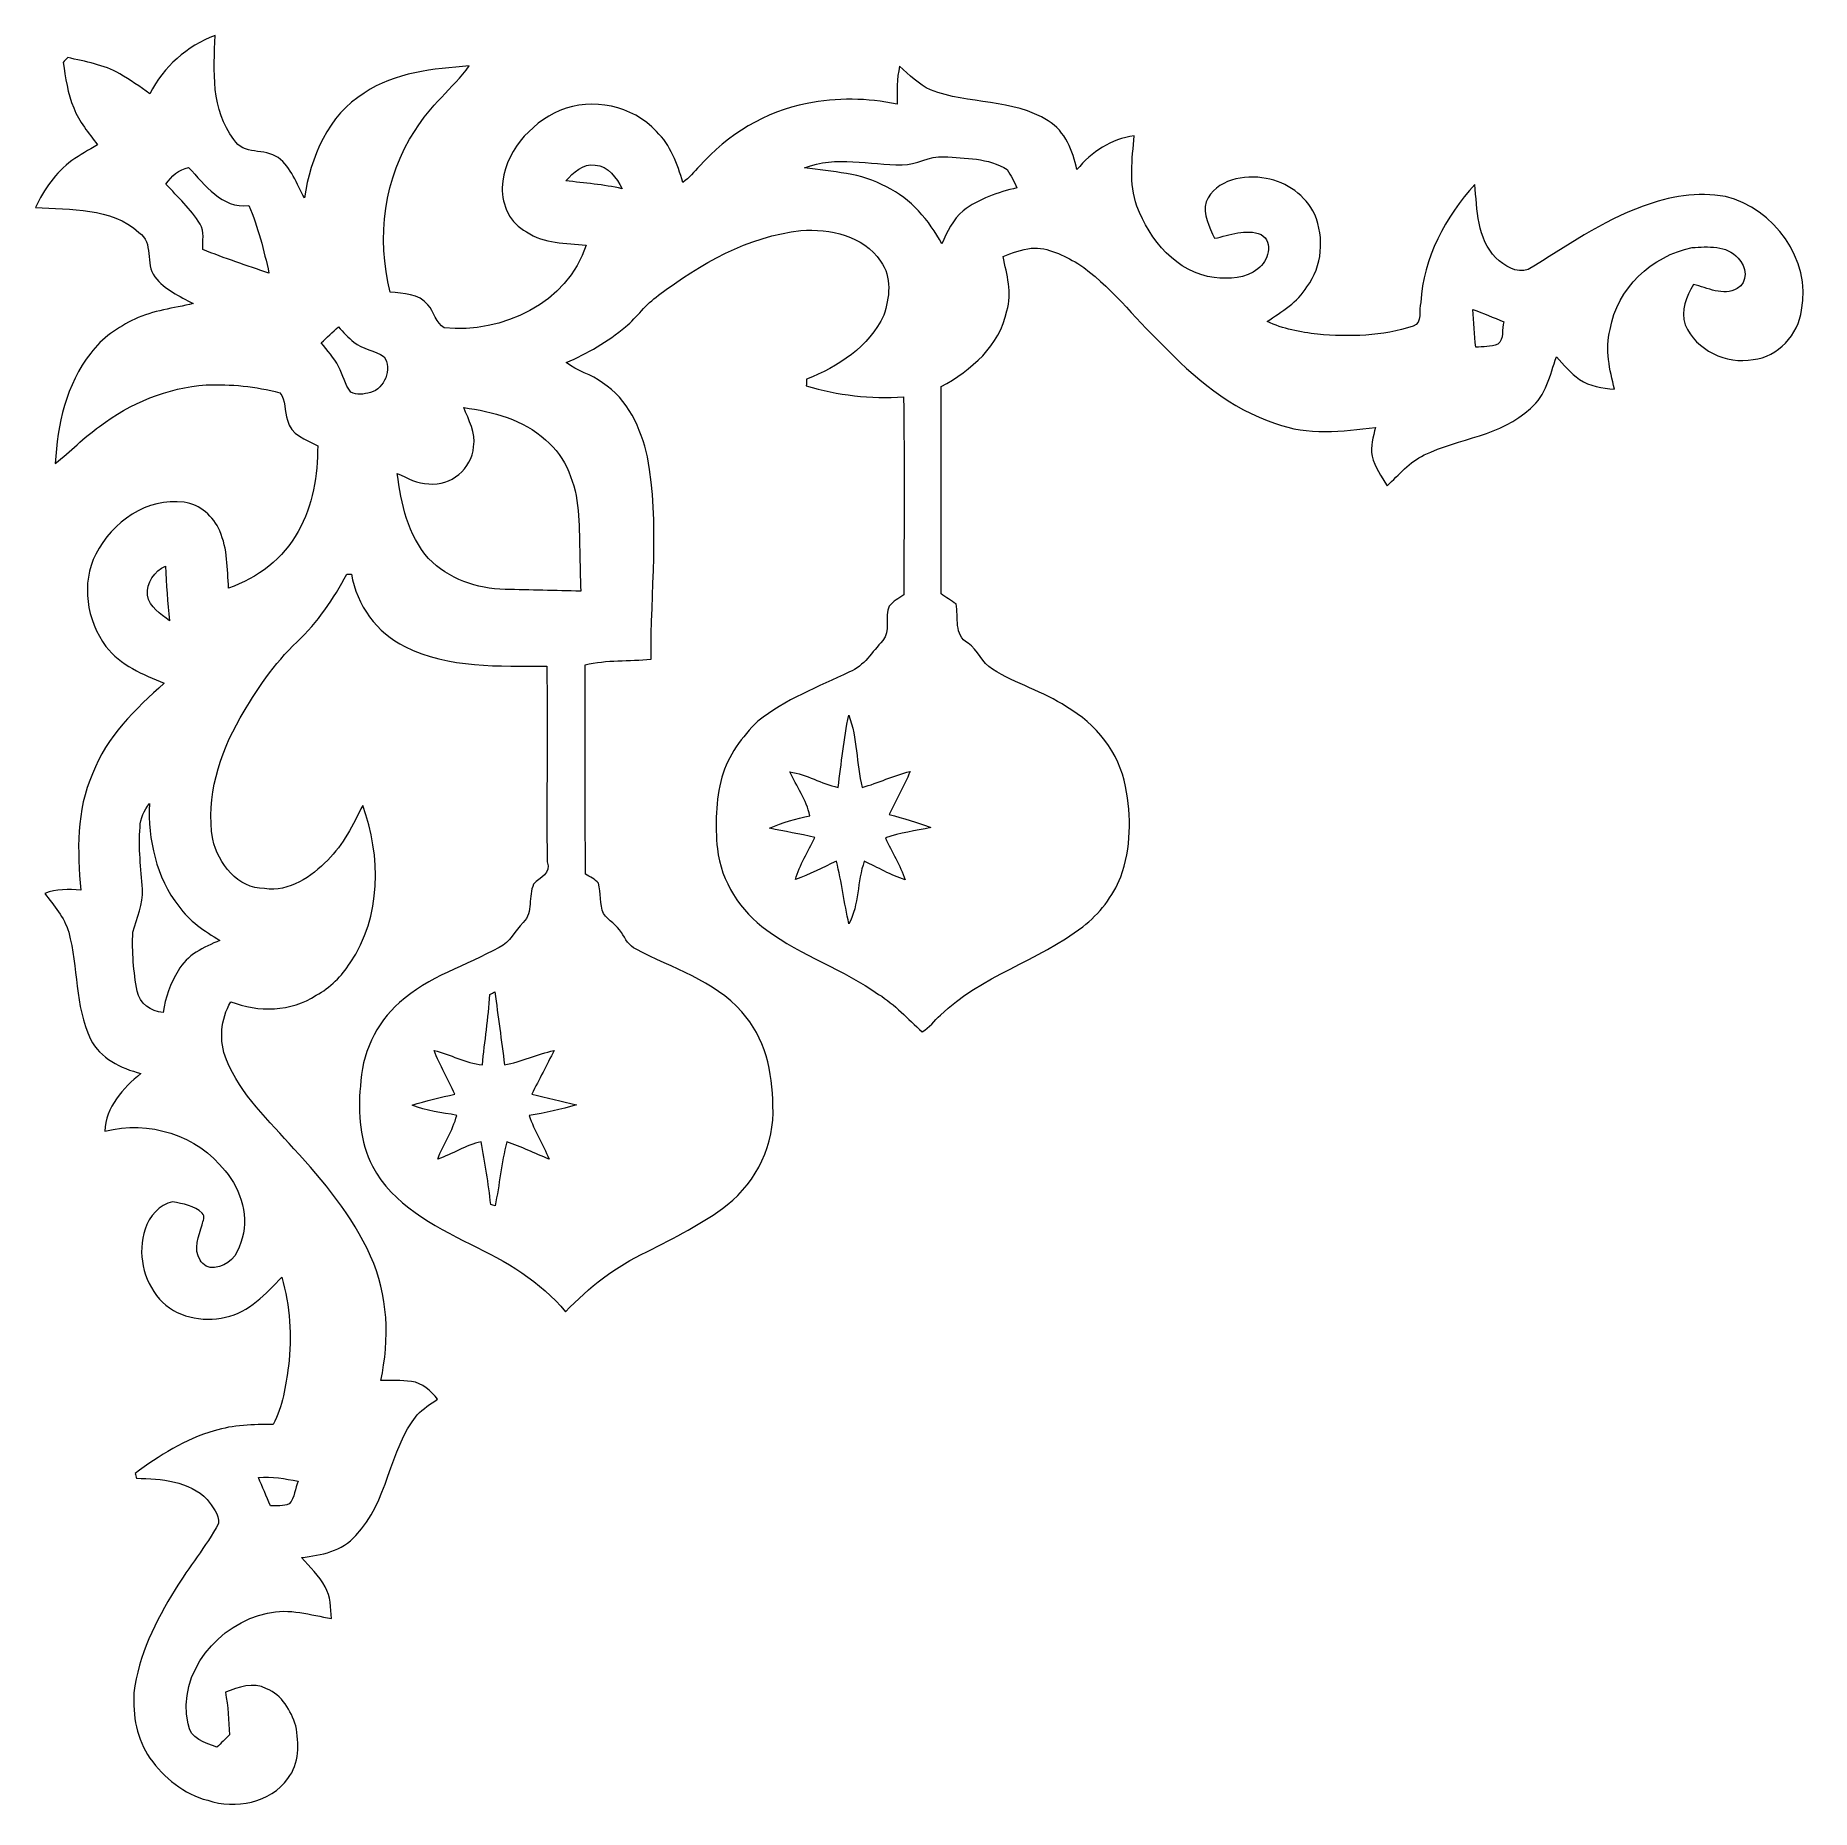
# Model space of a CAD drawing. Header units: centimetres. Extents: x -15.9 to 16.1, y -16 to 16.
import ezdxf

# ---------------------------------------------------------------- set-up
doc = ezdxf.new("R2010")
doc.units = ezdxf.units.CM
doc.header["$MEASUREMENT"] = 0
doc.layers.add('Layer 1', color=7, linetype='Continuous')

msp = doc.modelspace()

# ---------------------------------------------------------------- linework, layer by layer
at = {"layer": 'Layer 1', "color": 251, "lineweight": 9}
for points, knots in [([(-13.8808, 14.90692), (-13.63456, 15.39269), (-13.21299, 15.76946), (-12.70217, 15.95608), (-12.70217, 15.95608), (-12.73074, 15.32672), (-12.78154, 14.60988), (-12.36456, 14.08283), (-12.36456, 14.08283), (-12.19593, 13.78755), (-11.81035, 13.93184), (-11.56728, 13.75227), (-11.56728, 13.75227), (-11.32634, 13.57412), (-11.23814, 13.27708), (-11.09244, 13.02837), (-11.09244, 13.02837), (-10.98026, 13.75474), (-10.66946, 14.52415), (-10.01294, 14.91821), (-10.01294, 14.91821), (-9.45802, 15.29674), (-8.76799, 15.35177), (-8.11923, 15.40892), (-8.11923, 15.40892), (-8.41839, 15.00005), (-8.83572, 14.68784), (-9.09219, 14.24511), (-9.09219, 14.24511), (-9.6651, 13.39809), (-9.78822, 12.30589), (-9.54692, 11.32375), (-9.54692, 11.32375), (-9.30633, 11.30364), (-9.02905, 11.304), (-8.8643, 11.09727), (-8.8643, 11.09727), (-8.75035, 10.97556), (-8.72319, 10.76389), (-8.57044, 10.68029), (-8.57044, 10.68029), (-7.53186, 10.57375), (-6.34017, 11.12584), (-6.01244, 12.17536), (-6.01244, 12.17536), (-6.37369, 12.21205), (-6.77409, 12.1937), (-7.08383, 12.41701), (-7.08383, 12.41701), (-7.38828, 12.55953), (-7.52833, 12.89573), (-7.52692, 13.21499), (-7.52692, 13.21499), (-7.49764, 13.82883), (-7.03268, 14.36576), (-6.4834, 14.60176), (-6.4834, 14.60176), (-5.89391, 14.84589), (-5.17671, 14.69349), (-4.74385, 14.2257), (-4.74385, 14.2257), (-4.48386, 13.98229), (-4.36991, 13.63515), (-4.26478, 13.30566), (-4.26478, 13.30566), (-4.15154, 13.38891), (-4.06052, 13.49651), (-3.96492, 13.59882), (-3.96492, 13.59882), (-3.46186, 14.16749), (-2.77677, 14.58871), (-2.0257, 14.72735), (-2.0257, 14.72735), (-1.49124, 14.8413), (-0.93668, 14.82754), (-0.40257, 14.71924), (-0.40257, 14.71924), (-0.39904, 14.94678), (-0.40963, 15.1775), (-0.35495, 15.4001), (-0.35495, 15.4001), (-0.17715, 15.2477), (-0.01381, 15.07237), (0.2035, 14.975), (0.2035, 14.975), (0.88824, 14.70689), (1.68905, 14.82225), (2.32546, 14.4162), (2.32546, 14.4162), (2.63202, 14.22747), (2.77172, 13.87328), (2.84298, 13.53637), (2.84298, 13.53637), (3.1058, 13.85634), (3.46105, 14.09094), (3.87521, 14.1488), (3.87521, 14.1488), (3.84381, 13.72441), (3.7722, 13.28872), (3.92636, 12.87668), (3.92636, 12.87668), (4.15214, 12.26849), (4.64603, 11.67477), (5.32125, 11.58763), (5.32125, 11.58763), (5.58618, 11.56082), (5.88993, 11.56717), (6.10618, 11.74709), (6.10618, 11.74709), (6.2995, 11.87797), (6.39158, 12.22334), (6.1665, 12.36551), (6.1665, 12.36551), (5.89063, 12.47804), (5.59712, 12.35069), (5.32442, 12.29777), (5.32442, 12.29777), (5.23588, 12.50027), (5.11029, 12.72922), (5.17485, 12.95817), (5.17485, 12.95817), (5.34841, 13.36069), (5.86558, 13.457), (6.25505, 13.37551), (6.25505, 13.37551), (6.62864, 13.31554), (6.96978, 13.06965), (7.13347, 12.72816), (7.13347, 12.72816), (7.30809, 12.3073), (7.27105, 11.7933), (6.99306, 11.42465), (6.99306, 11.42465), (6.82726, 11.14137), (6.53763, 10.97486), (6.2741, 10.79564), (6.2741, 10.79564), (6.55844, 10.65982), (6.87382, 10.60867), (7.18321, 10.56599), (7.18321, 10.56599), (7.75859, 10.51801), (8.35584, 10.52612), (8.90794, 10.71239), (8.90794, 10.71239), (9.08997, 10.76531), (8.9986, 11.01013), (9.04588, 11.14207), (9.04588, 11.14207), (9.08821, 11.94288), (9.49355, 12.68477), (10.02272, 13.26932), (10.02272, 13.26932), (10.05976, 12.81565), (10.06223, 12.29495), (10.40125, 11.94429), (10.40125, 11.94429), (10.55365, 11.80565), (10.76814, 11.65678), (10.9858, 11.7365), (10.9858, 11.7365), (11.66384, 12.13691), (12.30766, 12.61421), (13.05802, 12.87527), (13.05802, 12.87527), (13.52756, 13.05589), (14.04121, 13.14021), (14.54074, 13.05025), (14.54074, 13.05025), (15.41986, 12.8414), (16.09402, 11.9076), (15.91481, 11.00273), (15.91481, 11.00273), (15.85519, 10.56034), (15.49465, 10.15465), (15.04028, 10.10879), (15.04028, 10.10879), (14.55838, 10.01847), (14.01016, 10.27706), (13.81755, 10.73744), (13.81755, 10.73744), (13.73288, 10.99708), (13.83519, 11.24403), (13.96571, 11.46239), (13.96571, 11.46239), (14.21407, 11.40454), (14.50441, 11.25108), (14.75382, 11.38902), (14.75382, 11.38902), (14.95385, 11.49767), (14.92633, 11.80071), (14.77005, 11.93829), (14.77005, 11.93829), (14.56614, 12.18382), (14.22254, 12.14255), (13.93996, 12.13161), (13.93996, 12.13161), (13.21959, 11.98027), (12.58, 11.39184), (12.46147, 10.65065), (12.46147, 10.65065), (12.36516, 10.28905), (12.45653, 9.92605), (12.53873, 9.57362), (12.53873, 9.57362), (12.32106, 9.59056), (12.09599, 9.63077), (11.90973, 9.75071), (11.90973, 9.75071), (11.75133, 9.86572), (11.62468, 10.01495), (11.49451, 10.15817), (11.49451, 10.15817), (11.37421, 9.83114), (11.30895, 9.46073), (11.02425, 9.22755), (11.02425, 9.22755), (10.49932, 8.7326), (9.73732, 8.6899), (9.10938, 8.38829), (9.10938, 8.38829), (8.84091, 8.26199), (8.65218, 8.03163), (8.44051, 7.83337), (8.44051, 7.83337), (8.33221, 8.00129), (8.22038, 8.17133), (8.1664, 8.36571), (8.1664, 8.36571), (8.13888, 8.5428), (8.18651, 8.71531), (8.22849, 8.885), (8.22849, 8.885), (7.6323, 8.81232), (7.00153, 8.73577), (6.42756, 8.95767), (6.42756, 8.95767), (5.61511, 9.21414), (4.95013, 9.78881), (4.37051, 10.39348), (4.37051, 10.39348), (3.86322, 10.87431), (3.44518, 11.45287), (2.85674, 11.84339), (2.85674, 11.84339), (2.60168, 11.98874), (2.32334, 12.13902), (2.02031, 12.11997), (2.02031, 12.11997), (1.84498, 12.09069), (1.67353, 12.04271), (1.51301, 11.96651), (1.51301, 11.96651), (1.57369, 11.64549), (1.6834, 11.31176), (1.57792, 10.98826), (1.57792, 10.98826), (1.45622, 10.36314), (0.93305, 9.91264), (0.39612, 9.62407), (0.39612, 9.62407), (0.39047, 8.377), (0.39682, 7.12993), (0.39224, 5.88286), (0.39224, 5.88286), (0.48184, 5.82042), (0.57251, 5.7608), (0.66352, 5.69977), (0.66352, 5.69977), (0.71221, 5.46306), (0.6159, 5.13391), (0.87837, 4.99491), (0.87837, 4.99491), (1.06146, 4.86968), (1.12601, 4.6365), (1.31722, 4.52114), (1.31722, 4.52114), (1.74373, 4.25867), (2.2348, 4.12179), (2.65495, 3.84592), (2.65495, 3.84592), (3.18624, 3.5383), (3.60675, 3.01725), (3.7207, 2.40588), (3.7207, 2.40588), (3.82335, 1.86825), (3.82618, 1.29287), (3.63321, 0.77499), (3.63321, 0.77499), (3.49068, 0.42116), (3.24938, 0.10859), (2.94705, -0.12389), (2.94705, -0.12389), (2.14413, -0.73948), (1.1179, -1.00971), (0.37954, -1.71774), (0.37954, -1.71774), (0.26841, -1.81651), (0.18269, -1.94669), (0.04898, -2.0176), (0.04898, -2.0176), (-0.20819, -1.78901), (-0.43926, -1.52618), (-0.73383, -1.34273), (-0.73383, -1.34273), (-1.37236, -0.89719), (-2.12307, -0.64529), (-2.75313, -0.18668), (-2.75313, -0.18668), (-3.22832, 0.15869), (-3.57616, 0.69279), (-3.64389, 1.28158), (-3.64389, 1.28158), (-3.68411, 1.71338), (-3.67529, 2.15541), (-3.56064, 2.57557), (-3.56064, 2.57557), (-3.4481, 2.96539), (-3.20257, 3.30652), (-2.91259, 3.58487), (-2.91259, 3.58487), (-2.42117, 3.98068), (-1.82391, 4.20117), (-1.26264, 4.47527), (-1.26264, 4.47527), (-0.99453, 4.57829), (-0.84954, 4.83969), (-0.66116, 5.03866), (-0.66116, 5.03866), (-0.50735, 5.21082), (-0.63823, 5.46835), (-0.54333, 5.66132), (-0.54333, 5.66132), (-0.4756, 5.75057), (-0.37188, 5.80102), (-0.28122, 5.86275), (-0.28122, 5.86275), (-0.27557, 7.05408), (-0.26746, 8.24577), (-0.2858, 9.43709), (-0.2858, 9.43709), (-0.87812, 9.393), (-1.47043, 9.46744), (-2.03875, 9.6343), (-2.03875, 9.6343), (-2.0377, 9.67487), (-2.03629, 9.71509), (-2.03452, 9.75566), (-2.03452, 9.75566), (-1.4662, 9.97826), (-0.90669, 10.33774), (-0.64211, 10.90853), (-0.64211, 10.90853), (-0.5398, 11.21827), (-0.48653, 11.60739), (-0.70067, 11.88432), (-0.70067, 11.88432), (-1.00829, 12.34822), (-1.61436, 12.47099), (-2.13506, 12.43959), (-2.13506, 12.43959), (-3.09074, 12.32846), (-3.95222, 11.84022), (-4.70717, 11.26907), (-4.70717, 11.26907), (-4.93118, 11.10785), (-5.09205, 10.87925), (-5.29913, 10.69934), (-5.29913, 10.69934), (-5.62404, 10.43546), (-5.98493, 10.21532), (-6.37228, 10.05657), (-6.37228, 10.05657), (-6.1719, 9.90171), (-5.91614, 9.8442), (-5.71505, 9.68969), (-5.71505, 9.68969), (-5.2582, 9.39653), (-5.01937, 8.8663), (-4.90507, 8.35336), (-4.90507, 8.35336), (-4.67859, 7.14933), (-4.84934, 5.91814), (-4.8391, 4.70353), (-4.8391, 4.70353), (-5.23457, 4.66648), (-5.63991, 4.6947), (-6.02902, 4.6051), (-6.02902, 4.6051), (-6.02126, 3.34498), (-6.03432, 2.0845), (-6.02126, 0.82438), (-6.02126, 0.82438), (-5.94154, 0.77499), (-5.84981, 0.73619), (-5.78949, 0.66175), (-5.78949, 0.66175), (-5.73445, 0.48501), (-5.77467, 0.28428), (-5.69565, 0.11353), (-5.69565, 0.11353), (-5.60322, -0.01311), (-5.45752, -0.09249), (-5.37321, -0.2269), (-5.37321, -0.2269), (-5.30019, -0.33979), (-5.23951, -0.47455), (-5.10757, -0.53064), (-5.10757, -0.53064), (-4.45493, -0.87601), (-3.70598, -1.08521), (-3.20363, -1.66094), (-3.20363, -1.66094), (-2.78065, -2.11392), (-2.64553, -2.7528), (-2.64095, -3.35464), (-2.64095, -3.35464), (-2.60779, -4.03832), (-2.93128, -4.71564), (-3.46398, -5.14075), (-3.46398, -5.14075), (-3.90989, -5.48259), (-4.41612, -5.73412), (-4.91636, -5.98565), (-4.91636, -5.98565), (-5.46917, -6.25129), (-5.96552, -6.62242), (-6.38215, -7.07221), (-6.38215, -7.07221), (-6.83406, -6.52011), (-7.46165, -6.15357), (-8.09877, -5.85301), (-8.09877, -5.85301), (-8.76799, -5.50799), (-9.4993, -5.13863), (-9.86725, -4.44507), (-9.86725, -4.44507), (-10.09055, -4.00198), (-10.12901, -3.48975), (-10.0835, -3.00221), (-10.0835, -3.00221), (-10.06022, -2.43035), (-9.81221, -1.86484), (-9.37477, -1.48949), (-9.37477, -1.48949), (-8.8583, -1.02523), (-8.17815, -0.8231), (-7.57807, -0.49677), (-7.57807, -0.49677), (-7.38651, -0.40011), (-7.29091, -0.1955), (-7.14662, -0.04592), (-7.14662, -0.04592), (-6.95859, 0.13258), (-7.06302, 0.43174), (-6.95789, 0.64693), (-6.95789, 0.64693), (-6.84994, 0.76899), (-6.63122, 0.83355), (-6.71482, 1.05016), (-6.71482, 1.05016), (-6.724, 2.22632), (-6.70636, 3.40283), (-6.72082, 4.57899), (-6.72082, 4.57899), (-7.57807, 4.58076), (-8.4893, 4.53348), (-9.27881, 4.93036), (-9.27881, 4.93036), (-9.78858, 5.17554), (-10.14735, 5.68319), (-10.24401, 6.23634), (-10.24401, 6.23634), (-10.26483, 6.2374), (-10.30645, 6.23881), (-10.32727, 6.23952), (-10.32727, 6.23952), (-10.56892, 5.79396), (-10.85291, 5.3671), (-11.22368, 5.01714), (-11.22368, 5.01714), (-11.64313, 4.62309), (-11.96275, 4.13873), (-12.25167, 3.64449), (-12.25167, 3.64449), (-12.62703, 2.98867), (-12.87362, 2.21574), (-12.74768, 1.45515), (-12.74768, 1.45515), (-12.64431, 1.01523), (-12.29859, 0.5665), (-11.81105, 0.56474), (-11.81105, 0.56474), (-11.36338, 0.50124), (-10.96721, 0.77534), (-10.67229, 1.07873), (-10.67229, 1.07873), (-10.39183, 1.35813), (-10.21367, 1.71585), (-10.04187, 2.06722), (-10.04187, 2.06722), (-9.70567, 1.15529), (-9.70285, 0.05215), (-10.26518, -0.7737), (-10.26518, -0.7737), (-10.42146, -1.0143), (-10.62431, -1.22561), (-10.88078, -1.36002), (-10.88078, -1.36002), (-11.33057, -1.65953), (-11.92782, -1.67188), (-12.42065, -1.47573), (-12.42065, -1.47573), (-12.60657, -1.7897), (-12.63902, -2.18411), (-12.50144, -2.52278), (-12.50144, -2.52278), (-12.24391, -3.15743), (-11.72321, -3.62451), (-11.28189, -4.13003), (-11.28189, -4.13003), (-10.74178, -4.71212), (-10.23096, -5.3376), (-9.89935, -6.06467), (-9.89935, -6.06467), (-9.58009, -6.76353), (-9.55433, -7.56715), (-9.7152, -8.3101), (-9.7152, -8.3101), (-9.53105, -8.31081), (-9.34584, -8.3027), (-9.1624, -8.32633), (-9.1624, -8.32633), (-8.9659, -8.35738), (-8.8075, -8.49355), (-8.69179, -8.64842), (-8.69179, -8.64842), (-8.82126, -8.73203), (-8.95002, -8.81951), (-9.05797, -8.93029), (-9.05797, -8.93029), (-9.57797, -9.57658), (-9.57867, -10.5005), (-10.16534, -11.10552), (-10.16534, -11.10552), (-10.41158, -11.39021), (-10.78941, -11.46147), (-11.14395, -11.50345), (-11.14395, -11.50345), (-10.99896, -11.67702), (-10.82151, -11.82765), (-10.72132, -12.03508), (-10.72132, -12.03508), (-10.61514, -12.20548), (-10.62431, -12.4122), (-10.60279, -12.60482), (-10.60279, -12.60482), (-10.98379, -12.54097), (-11.37043, -12.41397), (-11.75743, -12.50745), (-11.75743, -12.50745), (-12.63126, -12.6849), (-13.40314, -13.58519), (-13.1883, -14.50312), (-13.1883, -14.50312), (-13.16572, -14.76629), (-12.88032, -14.8499), (-12.67289, -14.92751), (-12.67289, -14.92751), (-12.59669, -14.85131), (-12.52049, -14.77687), (-12.44323, -14.70279), (-12.44323, -14.70279), (-12.45664, -14.4442), (-12.47075, -14.18668), (-12.51872, -13.93268), (-12.51872, -13.93268), (-12.28907, -13.84589), (-12.01284, -13.73935), (-11.77824, -13.87094), (-11.77824, -13.87094), (-11.49461, -13.97995), (-11.33621, -14.26605), (-11.24943, -14.54087), (-11.24943, -14.54087), (-11.18805, -14.8566), (-11.18134, -15.22349), (-11.39019, -15.48984), (-11.39019, -15.48984), (-11.7098, -15.93469), (-12.3374, -16.04934), (-12.83834, -15.88423), (-12.83834, -15.88423), (-13.26626, -15.77524), (-13.62504, -15.47643), (-13.87868, -15.12401), (-13.87868, -15.12401), (-14.11892, -14.78358), (-14.19089, -14.35142), (-14.16972, -13.94291), (-14.16972, -13.94291), (-14.08682, -13.2684), (-13.77708, -12.65033), (-13.42395, -12.07989), (-13.42395, -12.07989), (-13.1763, -11.6749), (-12.87044, -11.3073), (-12.64184, -10.89173), (-12.64184, -10.89173), (-12.62315, -10.72593), (-12.75614, -10.58164), (-12.84575, -10.4564), (-12.84575, -10.4564), (-13.17207, -10.12232), (-13.67795, -10.07964), (-14.11963, -10.0747), (-14.11963, -10.0747), (-14.12669, -10.05247), (-14.1415, -10.00802), (-14.14856, -9.9858), (-14.14856, -9.9858), (-13.71005, -9.66936), (-13.24792, -9.36138), (-12.71945, -9.21957), (-12.71945, -9.21957), (-12.37726, -9.10844), (-12.01566, -9.10456), (-11.65971, -9.10137), (-11.65971, -9.10137), (-11.47874, -8.78106), (-11.43146, -8.40677), (-11.38066, -8.04905), (-11.38066, -8.04905), (-11.31434, -7.51142), (-11.35279, -6.96602), (-11.50025, -6.44532), (-11.50025, -6.44532), (-11.79094, -6.7406), (-12.08869, -7.08491), (-12.51696, -7.16746), (-12.51696, -7.16746), (-12.93641, -7.26377), (-13.41513, -7.17098), (-13.70864, -6.83937), (-13.70864, -6.83937), (-14.00251, -6.50318), (-14.11152, -6.00364), (-13.96476, -5.57925), (-13.96476, -5.57925), (-13.8935, -5.34959), (-13.71252, -5.13405), (-13.47017, -5.08466), (-13.47017, -5.08466), (-13.28566, -5.12135), (-13.07823, -5.15733), (-12.93465, -5.29138), (-12.93465, -5.29138), (-12.87503, -5.34853), (-12.92336, -5.43355), (-12.93818, -5.49917), (-12.93818, -5.49917), (-12.99497, -5.69814), (-13.10328, -5.94438), (-12.97416, -6.1384), (-12.97416, -6.1384), (-12.92548, -6.23048), (-12.81788, -6.2901), (-12.71416, -6.26858), (-12.71416, -6.26858), (-12.47427, -6.25764), (-12.29436, -6.0428), (-12.24144, -5.82267), (-12.24144, -5.82267), (-12.07669, -5.38064), (-12.22874, -4.87687), (-12.52472, -4.52656), (-12.52472, -4.52656), (-13.02249, -3.88557), (-13.90937, -3.60158), (-14.69078, -3.81325), (-14.69078, -3.81325), (-14.68125, -3.37298), (-14.36622, -3.03467), (-14.04343, -2.7722), (-14.04343, -2.7722), (-14.4022, -2.67483), (-14.77685, -2.49914), (-14.95254, -2.15236), (-14.95254, -2.15236), (-15.23723, -1.54593), (-15.17479, -0.85555), (-15.34553, -0.21949), (-15.34553, -0.21949), (-15.42385, 0.04827), (-15.614, 0.25923), (-15.77839, 0.47795), (-15.77839, 0.47795), (-15.57166, 0.55592), (-15.34589, 0.55944), (-15.12893, 0.5344), (-15.12893, 0.5344), (-15.18784, 1.23889), (-15.21254, 1.97937), (-14.91303, 2.63731), (-14.91303, 2.63731), (-14.67067, 3.3097), (-14.13656, 3.80359), (-13.62257, 4.27208), (-13.62257, 4.27208), (-14.00745, 4.42554), (-14.41067, 4.59487), (-14.67314, 4.93248), (-14.67314, 4.93248), (-15.02133, 5.40132), (-15.12752, 6.07124), (-14.85411, 6.60112), (-14.85411, 6.60112), (-14.56448, 7.17932), (-13.93125, 7.6277), (-13.2645, 7.53457), (-13.2645, 7.53457), (-12.97557, 7.50035), (-12.73462, 7.2781), (-12.62174, 7.01739), (-12.62174, 7.01739), (-12.47498, 6.69354), (-12.48768, 6.33406), (-12.46016, 5.98799), (-12.46016, 5.98799), (-11.93876, 6.16297), (-11.47062, 6.5228), (-11.20569, 7.00928), (-11.20569, 7.00928), (-10.93757, 7.47459), (-10.85608, 8.02422), (-10.85361, 8.55444), (-10.85361, 8.55444), (-11.06669, 8.66028), (-11.33974, 8.758), (-11.40077, 9.01446), (-11.40077, 9.01446), (-11.4618, 9.17498), (-11.41488, 9.38171), (-11.53906, 9.51083), (-11.53906, 9.51083), (-11.97015, 9.62618), (-12.4203, 9.66887), (-12.86586, 9.6537), (-12.86586, 9.6537), (-13.56259, 9.60042), (-14.23852, 9.32985), (-14.78885, 8.90052), (-14.78885, 8.90052), (-15.07636, 8.70508), (-15.31167, 8.4472), (-15.58648, 8.23624), (-15.58648, 8.23624), (-15.55402, 8.93651), (-15.38716, 9.66182), (-14.9483, 10.2245), (-14.9483, 10.2245), (-14.74616, 10.49896), (-14.45689, 10.6944), (-14.15244, 10.83974), (-14.15244, 10.83974), (-13.82083, 10.99461), (-13.45394, 11.03483), (-13.10116, 11.11844), (-13.10116, 11.11844), (-13.34564, 11.25531), (-13.61657, 11.37279), (-13.78978, 11.60174), (-13.78978, 11.60174), (-13.97605, 11.83775), (-13.80284, 12.2184), (-14.078, 12.40466), (-14.078, 12.40466), (-14.58142, 12.8601), (-15.31449, 12.80683), (-15.94384, 12.85516), (-15.94384, 12.85516), (-15.7918, 13.18007), (-15.57978, 13.48452), (-15.28838, 13.69865), (-15.28838, 13.69865), (-15.14127, 13.80307), (-14.98323, 13.89056), (-14.82871, 13.98299), (-14.82871, 13.98299), (-14.97617, 14.20101), (-15.16279, 14.39715), (-15.25134, 14.64939), (-15.25134, 14.64939), (-15.37023, 14.90868), (-15.39915, 15.19408), (-15.44502, 15.47207), (-15.44502, 15.47207), (-15.41785, 15.50099), (-15.39104, 15.52957), (-15.36388, 15.5585), (-15.36388, 15.5585), (-15.04497, 15.48512), (-14.7123, 15.43185), (-14.42549, 15.26569), (-14.42549, 15.26569), (-14.23569, 15.15915), (-14.06142, 15.02792), (-13.8808, 14.90692), (-13.8808, 14.90692), (-13.8808, 14.90692), (-13.8808, 14.90692), (-13.8808, 14.90692)], [0, 0, 0, 0, 0.00490196, 0.00490196, 0.00490196, 0.00490196, 0.00980392, 0.00980392, 0.00980392, 0.00980392, 0.01470588, 0.01470588, 0.01470588, 0.01470588, 0.01960784, 0.01960784, 0.01960784, 0.01960784, 0.0245098, 0.0245098, 0.0245098, 0.0245098, 0.02941176, 0.02941176, 0.02941176, 0.02941176, 0.03431373, 0.03431373, 0.03431373, 0.03431373, 0.03921569, 0.03921569, 0.03921569, 0.03921569, 0.04411765, 0.04411765, 0.04411765, 0.04411765, 0.04901961, 0.04901961, 0.04901961, 0.04901961, 0.05392157, 0.05392157, 0.05392157, 0.05392157, 0.05882353, 0.05882353, 0.05882353, 0.05882353, 0.06372549, 0.06372549, 0.06372549, 0.06372549, 0.06862745, 0.06862745, 0.06862745, 0.06862745, 0.07352941, 0.07352941, 0.07352941, 0.07352941, 0.07843137, 0.07843137, 0.07843137, 0.07843137, 0.08333333, 0.08333333, 0.08333333, 0.08333333, 0.08823529, 0.08823529, 0.08823529, 0.08823529, 0.09313725, 0.09313725, 0.09313725, 0.09313725, 0.09803922, 0.09803922, 0.09803922, 0.09803922, 0.10294118, 0.10294118, 0.10294118, 0.10294118, 0.10784314, 0.10784314, 0.10784314, 0.10784314, 0.1127451, 0.1127451, 0.1127451, 0.1127451, 0.11764706, 0.11764706, 0.11764706, 0.11764706, 0.12254902, 0.12254902, 0.12254902, 0.12254902, 0.12745098, 0.12745098, 0.12745098, 0.12745098, 0.13235294, 0.13235294, 0.13235294, 0.13235294, 0.1372549, 0.1372549, 0.1372549, 0.1372549, 0.14215686, 0.14215686, 0.14215686, 0.14215686, 0.14705882, 0.14705882, 0.14705882, 0.14705882, 0.15196078, 0.15196078, 0.15196078, 0.15196078, 0.15686275, 0.15686275, 0.15686275, 0.15686275, 0.16176471, 0.16176471, 0.16176471, 0.16176471, 0.16666667, 0.16666667, 0.16666667, 0.16666667, 0.17156863, 0.17156863, 0.17156863, 0.17156863, 0.17647059, 0.17647059, 0.17647059, 0.17647059, 0.18137255, 0.18137255, 0.18137255, 0.18137255, 0.18627451, 0.18627451, 0.18627451, 0.18627451, 0.19117647, 0.19117647, 0.19117647, 0.19117647, 0.19607843, 0.19607843, 0.19607843, 0.19607843, 0.20098039, 0.20098039, 0.20098039, 0.20098039, 0.20588235, 0.20588235, 0.20588235, 0.20588235, 0.21078431, 0.21078431, 0.21078431, 0.21078431, 0.21568627, 0.21568627, 0.21568627, 0.21568627, 0.22058824, 0.22058824, 0.22058824, 0.22058824, 0.2254902, 0.2254902, 0.2254902, 0.2254902, 0.23039216, 0.23039216, 0.23039216, 0.23039216, 0.23529412, 0.23529412, 0.23529412, 0.23529412, 0.24019608, 0.24019608, 0.24019608, 0.24019608, 0.24509804, 0.24509804, 0.24509804, 0.24509804, 0.25, 0.25, 0.25, 0.25, 0.25490196, 0.25490196, 0.25490196, 0.25490196, 0.25980392, 0.25980392, 0.25980392, 0.25980392, 0.26470588, 0.26470588, 0.26470588, 0.26470588, 0.26960784, 0.26960784, 0.26960784, 0.26960784, 0.2745098, 0.2745098, 0.2745098, 0.2745098, 0.27941176, 0.27941176, 0.27941176, 0.27941176, 0.28431373, 0.28431373, 0.28431373, 0.28431373, 0.28921569, 0.28921569, 0.28921569, 0.28921569, 0.29411765, 0.29411765, 0.29411765, 0.29411765, 0.29901961, 0.29901961, 0.29901961, 0.29901961, 0.30392157, 0.30392157, 0.30392157, 0.30392157, 0.30882353, 0.30882353, 0.30882353, 0.30882353, 0.31372549, 0.31372549, 0.31372549, 0.31372549, 0.31862745, 0.31862745, 0.31862745, 0.31862745, 0.32352941, 0.32352941, 0.32352941, 0.32352941, 0.32843137, 0.32843137, 0.32843137, 0.32843137, 0.33333333, 0.33333333, 0.33333333, 0.33333333, 0.33823529, 0.33823529, 0.33823529, 0.33823529, 0.34313725, 0.34313725, 0.34313725, 0.34313725, 0.34803922, 0.34803922, 0.34803922, 0.34803922, 0.35294118, 0.35294118, 0.35294118, 0.35294118, 0.35784314, 0.35784314, 0.35784314, 0.35784314, 0.3627451, 0.3627451, 0.3627451, 0.3627451, 0.36764706, 0.36764706, 0.36764706, 0.36764706, 0.37254902, 0.37254902, 0.37254902, 0.37254902, 0.37745098, 0.37745098, 0.37745098, 0.37745098, 0.38235294, 0.38235294, 0.38235294, 0.38235294, 0.3872549, 0.3872549, 0.3872549, 0.3872549, 0.39215686, 0.39215686, 0.39215686, 0.39215686, 0.39705882, 0.39705882, 0.39705882, 0.39705882, 0.40196078, 0.40196078, 0.40196078, 0.40196078, 0.40686275, 0.40686275, 0.40686275, 0.40686275, 0.41176471, 0.41176471, 0.41176471, 0.41176471, 0.41666667, 0.41666667, 0.41666667, 0.41666667, 0.42156863, 0.42156863, 0.42156863, 0.42156863, 0.42647059, 0.42647059, 0.42647059, 0.42647059, 0.43137255, 0.43137255, 0.43137255, 0.43137255, 0.43627451, 0.43627451, 0.43627451, 0.43627451, 0.44117647, 0.44117647, 0.44117647, 0.44117647, 0.44607843, 0.44607843, 0.44607843, 0.44607843, 0.45098039, 0.45098039, 0.45098039, 0.45098039, 0.45588235, 0.45588235, 0.45588235, 0.45588235, 0.46078431, 0.46078431, 0.46078431, 0.46078431, 0.46568627, 0.46568627, 0.46568627, 0.46568627, 0.47058824, 0.47058824, 0.47058824, 0.47058824, 0.4754902, 0.4754902, 0.4754902, 0.4754902, 0.48039216, 0.48039216, 0.48039216, 0.48039216, 0.48529412, 0.48529412, 0.48529412, 0.48529412, 0.49019608, 0.49019608, 0.49019608, 0.49019608, 0.49509804, 0.49509804, 0.49509804, 0.49509804, 0.5, 0.5, 0.5, 0.5, 0.50490196, 0.50490196, 0.50490196, 0.50490196, 0.50980392, 0.50980392, 0.50980392, 0.50980392, 0.51470588, 0.51470588, 0.51470588, 0.51470588, 0.51960784, 0.51960784, 0.51960784, 0.51960784, 0.5245098, 0.5245098, 0.5245098, 0.5245098, 0.52941176, 0.52941176, 0.52941176, 0.52941176, 0.53431373, 0.53431373, 0.53431373, 0.53431373, 0.53921569, 0.53921569, 0.53921569, 0.53921569, 0.54411765, 0.54411765, 0.54411765, 0.54411765, 0.54901961, 0.54901961, 0.54901961, 0.54901961, 0.55392157, 0.55392157, 0.55392157, 0.55392157, 0.55882353, 0.55882353, 0.55882353, 0.55882353, 0.56372549, 0.56372549, 0.56372549, 0.56372549, 0.56862745, 0.56862745, 0.56862745, 0.56862745, 0.57352941, 0.57352941, 0.57352941, 0.57352941, 0.57843137, 0.57843137, 0.57843137, 0.57843137, 0.58333333, 0.58333333, 0.58333333, 0.58333333, 0.58823529, 0.58823529, 0.58823529, 0.58823529, 0.59313725, 0.59313725, 0.59313725, 0.59313725, 0.59803922, 0.59803922, 0.59803922, 0.59803922, 0.60294118, 0.60294118, 0.60294118, 0.60294118, 0.60784314, 0.60784314, 0.60784314, 0.60784314, 0.6127451, 0.6127451, 0.6127451, 0.6127451, 0.61764706, 0.61764706, 0.61764706, 0.61764706, 0.62254902, 0.62254902, 0.62254902, 0.62254902, 0.62745098, 0.62745098, 0.62745098, 0.62745098, 0.63235294, 0.63235294, 0.63235294, 0.63235294, 0.6372549, 0.6372549, 0.6372549, 0.6372549, 0.64215686, 0.64215686, 0.64215686, 0.64215686, 0.64705882, 0.64705882, 0.64705882, 0.64705882, 0.65196078, 0.65196078, 0.65196078, 0.65196078, 0.65686275, 0.65686275, 0.65686275, 0.65686275, 0.66176471, 0.66176471, 0.66176471, 0.66176471, 0.66666667, 0.66666667, 0.66666667, 0.66666667, 0.67156863, 0.67156863, 0.67156863, 0.67156863, 0.67647059, 0.67647059, 0.67647059, 0.67647059, 0.68137255, 0.68137255, 0.68137255, 0.68137255, 0.68627451, 0.68627451, 0.68627451, 0.68627451, 0.69117647, 0.69117647, 0.69117647, 0.69117647, 0.69607843, 0.69607843, 0.69607843, 0.69607843, 0.70098039, 0.70098039, 0.70098039, 0.70098039, 0.70588235, 0.70588235, 0.70588235, 0.70588235, 0.71078431, 0.71078431, 0.71078431, 0.71078431, 0.71568627, 0.71568627, 0.71568627, 0.71568627, 0.72058824, 0.72058824, 0.72058824, 0.72058824, 0.7254902, 0.7254902, 0.7254902, 0.7254902, 0.73039216, 0.73039216, 0.73039216, 0.73039216, 0.73529412, 0.73529412, 0.73529412, 0.73529412, 0.74019608, 0.74019608, 0.74019608, 0.74019608, 0.74509804, 0.74509804, 0.74509804, 0.74509804, 0.75, 0.75, 0.75, 0.75, 0.75490196, 0.75490196, 0.75490196, 0.75490196, 0.75980392, 0.75980392, 0.75980392, 0.75980392, 0.76470588, 0.76470588, 0.76470588, 0.76470588, 0.76960784, 0.76960784, 0.76960784, 0.76960784, 0.7745098, 0.7745098, 0.7745098, 0.7745098, 0.77941176, 0.77941176, 0.77941176, 0.77941176, 0.78431373, 0.78431373, 0.78431373, 0.78431373, 0.78921569, 0.78921569, 0.78921569, 0.78921569, 0.79411765, 0.79411765, 0.79411765, 0.79411765, 0.79901961, 0.79901961, 0.79901961, 0.79901961, 0.80392157, 0.80392157, 0.80392157, 0.80392157, 0.80882353, 0.80882353, 0.80882353, 0.80882353, 0.81372549, 0.81372549, 0.81372549, 0.81372549, 0.81862745, 0.81862745, 0.81862745, 0.81862745, 0.82352941, 0.82352941, 0.82352941, 0.82352941, 0.82843137, 0.82843137, 0.82843137, 0.82843137, 0.83333333, 0.83333333, 0.83333333, 0.83333333, 0.83823529, 0.83823529, 0.83823529, 0.83823529, 0.84313725, 0.84313725, 0.84313725, 0.84313725, 0.84803922, 0.84803922, 0.84803922, 0.84803922, 0.85294118, 0.85294118, 0.85294118, 0.85294118, 0.85784314, 0.85784314, 0.85784314, 0.85784314, 0.8627451, 0.8627451, 0.8627451, 0.8627451, 0.86764706, 0.86764706, 0.86764706, 0.86764706, 0.87254902, 0.87254902, 0.87254902, 0.87254902, 0.87745098, 0.87745098, 0.87745098, 0.87745098, 0.88235294, 0.88235294, 0.88235294, 0.88235294, 0.8872549, 0.8872549, 0.8872549, 0.8872549, 0.89215686, 0.89215686, 0.89215686, 0.89215686, 0.89705882, 0.89705882, 0.89705882, 0.89705882, 0.90196078, 0.90196078, 0.90196078, 0.90196078, 0.90686275, 0.90686275, 0.90686275, 0.90686275, 0.91176471, 0.91176471, 0.91176471, 0.91176471, 0.91666667, 0.91666667, 0.91666667, 0.91666667, 0.92156863, 0.92156863, 0.92156863, 0.92156863, 0.92647059, 0.92647059, 0.92647059, 0.92647059, 0.93137255, 0.93137255, 0.93137255, 0.93137255, 0.93627451, 0.93627451, 0.93627451, 0.93627451, 0.94117647, 0.94117647, 0.94117647, 0.94117647, 0.94607843, 0.94607843, 0.94607843, 0.94607843, 0.95098039, 0.95098039, 0.95098039, 0.95098039, 0.95588235, 0.95588235, 0.95588235, 0.95588235, 0.96078431, 0.96078431, 0.96078431, 0.96078431, 0.96568627, 0.96568627, 0.96568627, 0.96568627, 0.97058824, 0.97058824, 0.97058824, 0.97058824, 0.9754902, 0.9754902, 0.9754902, 0.9754902, 0.98039216, 0.98039216, 0.98039216, 0.98039216, 0.98529412, 0.98529412, 0.98529412, 0.98529412, 0.99019608, 0.99019608, 0.99019608, 0.99019608, 1, 1, 1, 1]), ([(-0.31261, 13.62527), (-0.8947, 13.61363), (-1.50888, 13.80166), (-2.0698, 13.56812), (-2.0698, 13.56812), (-1.57168, 13.49087), (-1.04392, 13.48593), (-0.59448, 13.22487), (-0.59448, 13.22487), (-0.14716, 13.01356), (0.17457, 12.62127), (0.40882, 12.19653), (0.40882, 12.19653), (0.49701, 12.41631), (0.6092, 12.63467), (0.79088, 12.79272), (0.79088, 12.79272), (1.07204, 13.01356), (1.41776, 13.12645), (1.76137, 13.20723), (1.76137, 13.20723), (1.71057, 13.32083), (1.65342, 13.43266), (1.58604, 13.53708), (1.58604, 13.53708), (1.24913, 13.75333), (0.82898, 13.73711), (0.44374, 13.77027), (0.44374, 13.77027), (0.17916, 13.78755), (-0.04909, 13.6161), (-0.31261, 13.62527), (-0.31261, 13.62527), (-0.31261, 13.62527), (-0.31261, 13.62527), (-0.31261, 13.62527)], [0, 0, 0, 0, 0.1, 0.1, 0.1, 0.1, 0.2, 0.2, 0.2, 0.2, 0.3, 0.3, 0.3, 0.3, 0.4, 0.4, 0.4, 0.4, 0.5, 0.5, 0.5, 0.5, 0.6, 0.6, 0.6, 0.6, 0.7, 0.7, 0.7, 0.7, 0.8, 0.8, 0.8, 0.8, 1, 1, 1, 1]), ([(-13.59011, 13.27532), (-13.37774, 13.04178), (-13.14385, 12.82447), (-12.97557, 12.55495), (-12.97557, 12.55495), (-12.89055, 12.41631), (-12.93394, 12.24415), (-12.92795, 12.09316), (-12.92795, 12.09316), (-12.53354, 11.94006), (-12.13243, 11.80388), (-11.73203, 11.66665), (-11.73203, 11.66665), (-11.82446, 12.08152), (-11.92782, 12.4978), (-12.09292, 12.89079), (-12.09292, 12.89079), (-12.58716, 12.82906), (-12.88561, 13.26332), (-13.18265, 13.57236), (-13.18265, 13.57236), (-13.35834, 13.53673), (-13.49521, 13.42102), (-13.59011, 13.27532), (-13.59011, 13.27532), (-13.59011, 13.27532), (-13.59011, 13.27532), (-13.59011, 13.27532)], [0, 0, 0, 0, 0.125, 0.125, 0.125, 0.125, 0.25, 0.25, 0.25, 0.25, 0.375, 0.375, 0.375, 0.375, 0.5, 0.5, 0.5, 0.5, 0.625, 0.625, 0.625, 0.625, 0.75, 0.75, 0.75, 0.75, 1, 1, 1, 1]), ([(-6.37863, 13.336), (-6.03925, 13.2919), (-5.69671, 13.26967), (-5.36263, 13.19101), (-5.36263, 13.19101), (-5.46176, 13.3875), (-5.60781, 13.60305), (-5.84946, 13.61716), (-5.84946, 13.61716), (-6.07312, 13.65173), (-6.23752, 13.48028), (-6.37863, 13.336), (-6.37863, 13.336), (-6.37863, 13.336), (-6.37863, 13.336), (-6.37863, 13.336)], [0, 0, 0, 0, 0.2, 0.2, 0.2, 0.2, 0.4, 0.4, 0.4, 0.4, 0.6, 0.6, 0.6, 0.6, 1, 1, 1, 1]), ([(9.98744, 11.01401), (9.99873, 10.78647), (10.01319, 10.55858), (10.03789, 10.33174), (10.03789, 10.33174), (10.17018, 10.34444), (10.30776, 10.34021), (10.43476, 10.38466), (10.43476, 10.38466), (10.55718, 10.47462), (10.49967, 10.67076), (10.54165, 10.79282), (10.54165, 10.79282), (10.35821, 10.86938), (10.17265, 10.9424), (9.98744, 11.01401), (9.98744, 11.01401), (9.98744, 11.01401), (9.98744, 11.01401), (9.98744, 11.01401)], [0, 0, 0, 0, 0.16666667, 0.16666667, 0.16666667, 0.16666667, 0.33333333, 0.33333333, 0.33333333, 0.33333333, 0.5, 0.5, 0.5, 0.5, 0.66666667, 0.66666667, 0.66666667, 0.66666667, 1, 1, 1, 1]), ([(-10.79047, 10.41288), (-10.67899, 10.27565), (-10.56328, 10.13983), (-10.47685, 9.98461), (-10.47685, 9.98461), (-10.40312, 9.83114), (-10.36219, 9.6597), (-10.25671, 9.52247), (-10.25671, 9.52247), (-10.14876, 9.45721), (-10.01788, 9.48649), (-9.90217, 9.51506), (-9.90217, 9.51506), (-9.64535, 9.58632), (-9.50424, 9.94122), (-9.65417, 10.161), (-9.65417, 10.161), (-9.82209, 10.27706), (-10.04469, 10.29047), (-10.20344, 10.42346), (-10.20344, 10.42346), (-10.30293, 10.50742), (-10.39042, 10.60409), (-10.48037, 10.69792), (-10.48037, 10.69792), (-10.58374, 10.60303), (-10.6871, 10.50742), (-10.79047, 10.41288), (-10.79047, 10.41288), (-10.79047, 10.41288), (-10.79047, 10.41288), (-10.79047, 10.41288)], [0, 0, 0, 0, 0.11111111, 0.11111111, 0.11111111, 0.11111111, 0.22222222, 0.22222222, 0.22222222, 0.22222222, 0.33333333, 0.33333333, 0.33333333, 0.33333333, 0.44444444, 0.44444444, 0.44444444, 0.44444444, 0.55555556, 0.55555556, 0.55555556, 0.55555556, 0.66666667, 0.66666667, 0.66666667, 0.66666667, 0.77777778, 0.77777778, 0.77777778, 0.77777778, 1, 1, 1, 1]), ([(-8.22013, 9.24483), (-8.12911, 9.01941), (-7.99788, 8.79151), (-8.04197, 8.53716), (-8.04197, 8.53716), (-8.07267, 8.14276), (-8.45225, 7.81785), (-8.84737, 7.86865), (-8.84737, 7.86865), (-9.05727, 7.86018), (-9.2326, 7.97801), (-9.41781, 8.05421), (-9.41781, 8.05421), (-9.34725, 7.51022), (-9.22766, 6.94296), (-8.8516, 6.51998), (-8.8516, 6.51998), (-8.49529, 6.15274), (-7.97918, 5.97035), (-7.47365, 5.96294), (-7.47365, 5.96294), (-7.01857, 5.95624), (-6.56384, 5.93648), (-6.1084, 5.93331), (-6.1084, 5.93331), (-6.12957, 6.41838), (-6.12004, 6.90451), (-6.15461, 7.38887), (-6.15461, 7.38887), (-6.19659, 7.863), (-6.36875, 8.34913), (-6.7441, 8.66203), (-6.7441, 8.66203), (-7.14557, 9.03281), (-7.69449, 9.16686), (-8.22013, 9.24483), (-8.22013, 9.24483), (-8.22013, 9.24483), (-8.22013, 9.24483), (-8.22013, 9.24483)], [0, 0, 0, 0, 0.09090909, 0.09090909, 0.09090909, 0.09090909, 0.18181818, 0.18181818, 0.18181818, 0.18181818, 0.27272727, 0.27272727, 0.27272727, 0.27272727, 0.36363636, 0.36363636, 0.36363636, 0.36363636, 0.45454545, 0.45454545, 0.45454545, 0.45454545, 0.54545455, 0.54545455, 0.54545455, 0.54545455, 0.63636364, 0.63636364, 0.63636364, 0.63636364, 0.72727273, 0.72727273, 0.72727273, 0.72727273, 0.81818182, 0.81818182, 0.81818182, 0.81818182, 1, 1, 1, 1]), ([(-13.92525, 5.85852), (-13.88292, 5.63909), (-13.69136, 5.5195), (-13.52414, 5.39885), (-13.52414, 5.39885), (-13.56647, 5.72588), (-13.58164, 6.05537), (-13.59717, 6.38451), (-13.59717, 6.38451), (-13.79649, 6.29314), (-13.94536, 6.08394), (-13.92525, 5.85852), (-13.92525, 5.85852), (-13.92525, 5.85852), (-13.92525, 5.85852), (-13.92525, 5.85852)], [0, 0, 0, 0, 0.2, 0.2, 0.2, 0.2, 0.4, 0.4, 0.4, 0.4, 0.6, 0.6, 0.6, 0.6, 1, 1, 1, 1]), ([(-1.27429, 3.69529), (-1.36248, 3.2649), (-1.40481, 2.82569), (-1.4662, 2.39071), (-1.4662, 2.39071), (-1.76465, 2.45845), (-2.03346, 2.62178), (-2.33579, 2.67258), (-2.33579, 2.67258), (-2.22079, 2.40588), (-2.03346, 2.1667), (-1.9749, 1.87848), (-1.9749, 1.87848), (-2.2229, 1.82556), (-2.47161, 1.76524), (-2.70092, 1.65411), (-2.70092, 1.65411), (-2.43034, 1.59485), (-2.15552, 1.55534), (-1.88706, 1.48443), (-1.88706, 1.48443), (-2.00171, 1.23184), (-2.16293, 0.99795), (-2.23525, 0.72737), (-2.23525, 0.72737), (-1.98125, 0.81909), (-1.74136, 0.94468), (-1.49689, 1.05792), (-1.49689, 1.05792), (-1.39846, 0.68715), (-1.35684, 0.30333), (-1.2697, -0.07026), (-1.2697, -0.07026), (-1.08202, 0.27652), (-1.12471, 0.69244), (-0.99242, 1.05827), (-0.99242, 1.05827), (-0.74865, 0.94433), (-0.5137, 0.80921), (-0.25793, 0.72243), (-0.25793, 0.72243), (-0.34119, 0.98983), (-0.49676, 1.22619), (-0.61212, 1.47914), (-0.61212, 1.47914), (-0.34683, 1.5698), (-0.06849, 1.61037), (0.20562, 1.6654), (0.20562, 1.6654), (-0.03709, 1.76524), (-0.29109, 1.8305), (-0.54262, 1.90212), (-0.54262, 1.90212), (-0.42832, 2.16564), (-0.27487, 2.41047), (-0.16797, 2.67717), (-0.16797, 2.67717), (-0.46466, 2.60732), (-0.73912, 2.47009), (-1.03228, 2.38966), (-1.03228, 2.38966), (-1.136, 2.82075), (-1.11589, 3.2783), (-1.27429, 3.69529), (-1.27429, 3.69529), (-1.27429, 3.69529), (-1.27429, 3.69529), (-1.27429, 3.69529)], [0, 0, 0, 0, 0.05555556, 0.05555556, 0.05555556, 0.05555556, 0.11111111, 0.11111111, 0.11111111, 0.11111111, 0.16666667, 0.16666667, 0.16666667, 0.16666667, 0.22222222, 0.22222222, 0.22222222, 0.22222222, 0.27777778, 0.27777778, 0.27777778, 0.27777778, 0.33333333, 0.33333333, 0.33333333, 0.33333333, 0.38888889, 0.38888889, 0.38888889, 0.38888889, 0.44444444, 0.44444444, 0.44444444, 0.44444444, 0.5, 0.5, 0.5, 0.5, 0.55555556, 0.55555556, 0.55555556, 0.55555556, 0.61111111, 0.61111111, 0.61111111, 0.61111111, 0.66666667, 0.66666667, 0.66666667, 0.66666667, 0.72222222, 0.72222222, 0.72222222, 0.72222222, 0.77777778, 0.77777778, 0.77777778, 0.77777778, 0.83333333, 0.83333333, 0.83333333, 0.83333333, 0.88888889, 0.88888889, 0.88888889, 0.88888889, 1, 1, 1, 1]), ([(-14.05754, 1.67246), (-14.09247, 1.29993), (-14.0399, 0.92669), (-14.01344, 0.55521), (-14.01344, 0.55521), (-13.99545, 0.28322), (-14.1161, 0.03451), (-14.18842, -0.21949), (-14.18842, -0.21949), (-14.20465, -0.57509), (-14.17466, -0.93386), (-14.11152, -1.28417), (-14.11152, -1.28417), (-14.06107, -1.50713), (-13.86598, -1.65635), (-13.64162, -1.66905), (-13.64162, -1.66905), (-13.60034, -1.40341), (-13.51744, -1.14377), (-13.36786, -0.91834), (-13.36786, -0.91834), (-13.21722, -0.63118), (-12.90643, -0.49042), (-12.62103, -0.36977), (-12.62103, -0.36977), (-12.89408, -0.19973), (-13.17383, -0.02334), (-13.35904, 0.24724), (-13.35904, 0.24724), (-13.77073, 0.76723), (-13.91431, 1.44774), (-13.89032, 2.09932), (-13.89032, 2.09932), (-13.98099, 1.97373), (-14.05789, 1.83333), (-14.05754, 1.67246), (-14.05754, 1.67246), (-14.05754, 1.67246), (-14.05754, 1.67246), (-14.05754, 1.67246)], [0, 0, 0, 0, 0.09090909, 0.09090909, 0.09090909, 0.09090909, 0.18181818, 0.18181818, 0.18181818, 0.18181818, 0.27272727, 0.27272727, 0.27272727, 0.27272727, 0.36363636, 0.36363636, 0.36363636, 0.36363636, 0.45454545, 0.45454545, 0.45454545, 0.45454545, 0.54545455, 0.54545455, 0.54545455, 0.54545455, 0.63636364, 0.63636364, 0.63636364, 0.63636364, 0.72727273, 0.72727273, 0.72727273, 0.72727273, 0.81818182, 0.81818182, 0.81818182, 0.81818182, 1, 1, 1, 1]), ([(-7.7474, -1.34556), (-7.77386, -1.77101), (-7.84195, -2.19188), (-7.88322, -2.61556), (-7.88322, -2.61556), (-8.18873, -2.58063), (-8.46002, -2.42753), (-8.75494, -2.35309), (-8.75494, -2.35309), (-8.65016, -2.6258), (-8.50059, -2.87803), (-8.37852, -3.14332), (-8.37852, -3.14332), (-8.63817, -3.20223), (-8.8964, -3.26644), (-9.15217, -3.33982), (-9.15217, -3.33982), (-8.89675, -3.4513), (-8.61524, -3.47211), (-8.34501, -3.52644), (-8.34501, -3.52644), (-8.41768, -3.80584), (-8.58702, -4.04643), (-8.68897, -4.3149), (-8.68897, -4.3149), (-8.4205, -4.22704), (-8.18167, -4.06548), (-7.90474, -4.00092), (-7.90474, -4.00092), (-7.83807, -4.37734), (-7.76963, -4.75446), (-7.73294, -5.13581), (-7.73294, -5.13581), (-7.71319, -5.1411), (-7.67297, -5.15168), (-7.65321, -5.15662), (-7.65321, -5.15662), (-7.57419, -4.77457), (-7.53715, -4.38404), (-7.44366, -4.0048), (-7.44366, -4.0048), (-7.18084, -4.087), (-6.93743, -4.21753), (-6.6806, -4.31419), (-6.6806, -4.31419), (-6.7875, -4.04749), (-6.9466, -3.80443), (-7.03691, -3.53067), (-7.03691, -3.53067), (-6.7501, -3.47952), (-6.464, -3.42378), (-6.1853, -3.337), (-6.1853, -3.337), (-6.45377, -3.27032), (-6.72329, -3.2107), (-6.99105, -3.14226), (-6.99105, -3.14226), (-6.85911, -2.87839), (-6.718, -2.61908), (-6.58924, -2.35379), (-6.58924, -2.35379), (-6.89192, -2.42647), (-7.17696, -2.55805), (-7.48388, -2.61485), (-7.48388, -2.61485), (-7.53821, -2.17599), (-7.59818, -1.73784), (-7.6585, -1.30005), (-7.6585, -1.30005), (-7.68814, -1.31486), (-7.71777, -1.33003), (-7.7474, -1.34556), (-7.7474, -1.34556), (-7.7474, -1.34556), (-7.7474, -1.34556), (-7.7474, -1.34556)], [0, 0, 0, 0, 0.05, 0.05, 0.05, 0.05, 0.1, 0.1, 0.1, 0.1, 0.15, 0.15, 0.15, 0.15, 0.2, 0.2, 0.2, 0.2, 0.25, 0.25, 0.25, 0.25, 0.3, 0.3, 0.3, 0.3, 0.35, 0.35, 0.35, 0.35, 0.4, 0.4, 0.4, 0.4, 0.45, 0.45, 0.45, 0.45, 0.5, 0.5, 0.5, 0.5, 0.55, 0.55, 0.55, 0.55, 0.6, 0.6, 0.6, 0.6, 0.65, 0.65, 0.65, 0.65, 0.7, 0.7, 0.7, 0.7, 0.75, 0.75, 0.75, 0.75, 0.8, 0.8, 0.8, 0.8, 0.85, 0.85, 0.85, 0.85, 0.9, 0.9, 0.9, 0.9, 1, 1, 1, 1]), ([(-11.92359, -10.05988), (-11.85162, -10.23027), (-11.77824, -10.40031), (-11.70487, -10.57035), (-11.70487, -10.57035), (-11.59162, -10.56965), (-11.4745, -10.57776), (-11.36655, -10.53754), (-11.36655, -10.53754), (-11.26954, -10.42254), (-11.25825, -10.26097), (-11.20498, -10.12408), (-11.20498, -10.12408), (-11.44169, -10.08317), (-11.68264, -10.03272), (-11.92359, -10.05988)], [0, 0, 0, 0, 0.2, 0.2, 0.2, 0.2, 0.4, 0.4, 0.4, 0.4, 0.6, 0.6, 0.6, 0.6, 1, 1, 1, 1])]:
    msp.add_open_spline(points, degree=3, knots=knots, dxfattribs=at)

doc.saveas('drawing.dxf')
